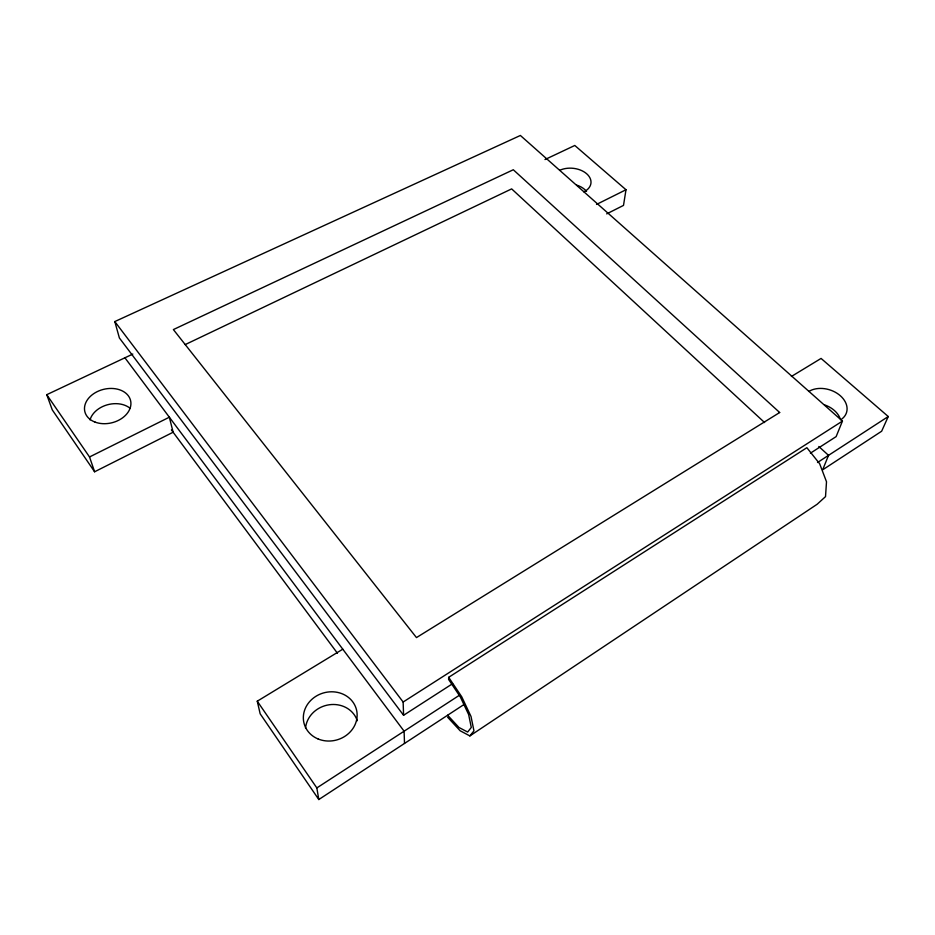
<?xml version="1.0" encoding="UTF-8"?>
<svg xmlns="http://www.w3.org/2000/svg" width="935" height="935" viewBox="0 0 935 935"><rect width="100%" height="100%" fill="white"/><g stroke="black" fill="none" stroke-linecap="round" stroke-linejoin="round"><path stroke-width="1.4" d="M447.573 717.157L460.16 730.773L469.873 735.915L817.178 504.234L825.523 496.614L826.505 481.77L819.656 463.748L806.87 447.701L448.671 677.326L448.613 679.453L460.3 696.879L468.645 714.562L471.287 727.43L467.652 732.047L458.956 727.465L447.631 715.228M544.976 159.546L574.791 145.474L625.994 189.747L623.505 205.408L606.686 213.881M452.598 683.695L403.581 715.275L119.388 337.967L114.806 321.57L520.386 135.47L842.435 421.101L836.135 436.61L810.411 453.183M791.396 376.478L821.07 358.432L888.25 416.531L881.647 431.222L822.648 469.837L828.527 455.345L818.815 446.498M469.873 735.915L473.951 730.843L471.03 716.514L461.726 696.774L448.671 677.326M342.783 649.194L257.265 701.192L260.164 713.802L318.8 799.53L464.239 704.359M318.8 799.53L316.836 787.924L459.143 695.43M817.529 462.498L888.25 416.531M403.581 715.275L403.137 702.021L842.435 421.101M46.75 394.687L52.278 409.892L94.61 471.778L173.127 432.227L169.34 417.209L89.526 456.97L46.75 394.687L132.828 354.061M596.53 204.426L625.994 189.747M185.2 344.594L511.655 188.893L764.585 422.55M114.806 321.57L403.137 702.021M124.916 357.789L404.107 731.205L404.504 743.442M171.397 429.913L337.418 653.214M257.265 701.192L316.836 787.924M89.526 456.97L94.61 471.778M559.621 170.357A19.401 12.926 5.5 0 1 586.748 173.84A19.401 12.926 5.5 0 1 583.861 191.862M576.743 185.142A19.156 12.903 5.5 0 1 586.537 191.406M808.869 391.438A22.861 16.561 17.6 0 1 840.39 395.797A22.861 16.561 17.6 0 1 840.775 419.733M824.541 404.878A22.534 16.479 17.8 0 1 840.238 418.798M90.017 419.908A23.188 17.134 -14 0 1 106.929 404.925A23.188 17.134 -14 0 1 129.93 408.151M305.546 728.085A26.636 24.158 -16.6 0 1 329.249 704.768A26.636 24.158 -16.6 0 1 357.275 720.745M779.673 412.522L416.472 637.588L173.384 329.576L513.292 169.749L779.673 412.522M95.101 422.117A23.539 17.227 -13.7 0 0 130.9 404.411A23.539 17.227 -13.7 0 0 97.1 391.707A23.539 17.227 -13.7 0 0 95.101 422.117M318.04 738.942A27.092 24.427 -15.7 0 0 357.1 713.779A27.092 24.427 -15.7 0 0 315.562 696.528A27.092 24.427 -15.7 0 0 318.04 738.942"/></g></svg>
